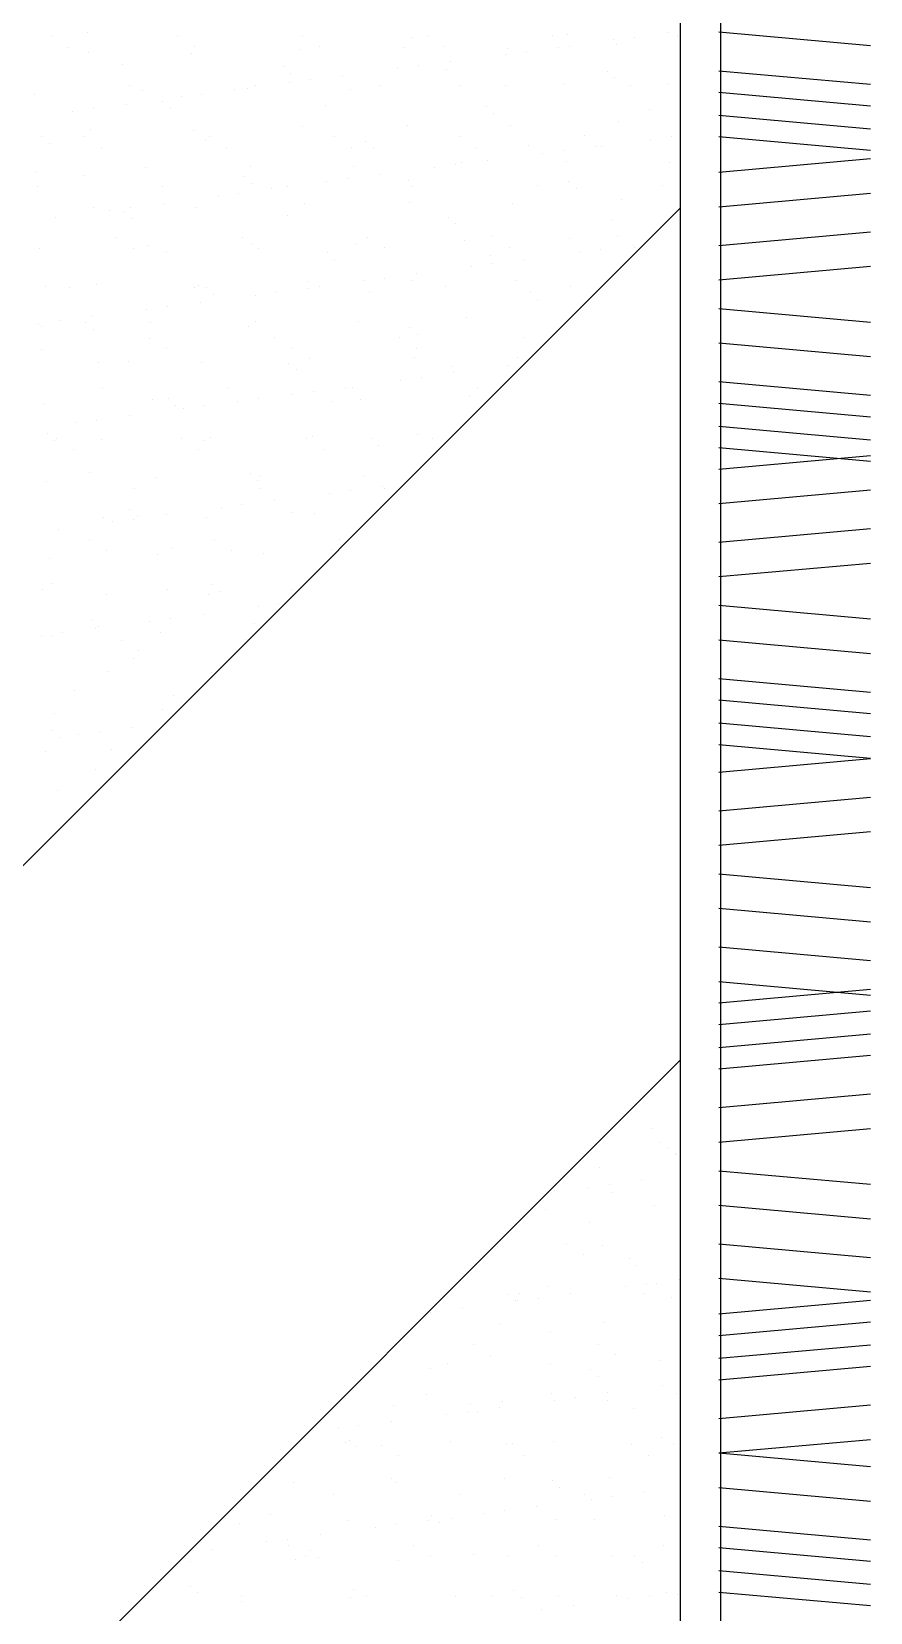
# Model space of a CAD drawing. Extents: x -42728 to 99010, y -18674 to 47645.
# Drawn here: x -34688 to -34271, y -11389 to -10602 of the extents above; entities that cross this region are included whole.
import ezdxf

# ---------------------------------------------------------------- set-up
doc = ezdxf.new("R2010")
doc.units = 0
doc.header["$LTSCALE"] = 100
doc.header["$MEASUREMENT"] = 0
doc.layers.get('0').update_dxf_attribs({"linetype": 'CONTINUOUS'})
doc.layers.add('家具', color=223, linetype='CONTINUOUS')

# ---------------------------------------------------------------- blocks, each defined once
blk = doc.blocks.new('A$C78C3025F')
at = {"layer": '家具', "color": 3, "linetype": 'ByBlock'}
for p, q in [((2788.18, 3621.66), (2788.18, 930.82)), ((2768.18, 3601.66), (2768.18, 950.82)), ((2768.18, 3110.79), (2768.18, 2686.52)), ((2455.44, 2772), (2455.44, 2772)), ((2473.21, 2773.74), (2473.21, 2773.74)), ((2517.73, 2772.11), (2517.73, 2772.11)), ((2580.01, 2772.22), (2580.01, 2772.22)), ((2634.44, 2771.29), (2634.44, 2771.29)), ((2642.29, 2772.34), (2642.29, 2772.34)), ((2704.58, 2772.45), (2704.58, 2772.45)), ((2711.97, 2772.9), (2711.97, 2772.9)), ((2734.99, 2770.22), (2734.99, 2770.22)), ((2745.4, 2771.59), (2745.4, 2771.59)), ((2761.66, 2773.73), (2761.66, 2773.73)), ((2766.86, 2772.56), (2766.86, 2772.56)), ((2862.89, 2767.21), (2787.49, 2774)), ((2463.88, 2766.62), (2463.88, 2766.62)), ((2473.56, 2763.91), (2473.56, 2763.91)), ((2524.72, 2763.67), (2524.72, 2763.67)), ((2526.16, 2766.74), (2526.16, 2766.74)), ((2578.74, 2765.61), (2578.74, 2765.61)), ((2588.44, 2766.85), (2588.44, 2766.85)), ((2631.09, 2766.28), (2631.09, 2766.28)), ((2650.73, 2766.96), (2650.73, 2766.96)), ((2681.15, 2763.13), (2681.15, 2763.13)), ((2682.25, 2766.04), (2682.25, 2766.04)), ((2691.56, 2764.5), (2691.56, 2764.5)), ((2707.82, 2766.64), (2707.82, 2766.64)), ((2713.01, 2767.08), (2713.01, 2767.08)), ((2736.27, 2767.98), (2736.27, 2767.98)), ((2490.61, 2757.8), (2490.61, 2757.8)), ((2570.63, 2757.11), (2570.63, 2757.11)), ((2627.32, 2756.04), (2627.32, 2756.04)), ((2637.73, 2757.41), (2637.73, 2757.41)), ((2651.84, 2755.34), (2651.84, 2755.34)), ((2653.99, 2759.55), (2653.99, 2759.55)), ((2731.87, 2754.66), (2731.87, 2754.66)), ((2862.89, 2747.94), (2787.49, 2754.72)), ((2494.24, 2747.28), (2494.24, 2747.28)), ((2556.52, 2747.4), (2556.52, 2747.4)), ((2573.48, 2748.95), (2573.48, 2748.95)), ((2574.32, 2753.73), (2574.32, 2753.73)), ((2583.89, 2750.32), (2583.89, 2750.32)), ((2600.15, 2752.46), (2600.15, 2752.46)), ((2618.81, 2747.51), (2618.81, 2747.51)), ((2658.13, 2747.53), (2658.13, 2747.53)), ((2681.09, 2747.62), (2681.09, 2747.62)), ((2710.49, 2748.2), (2710.49, 2748.2)), ((2735.56, 2751.28), (2735.56, 2751.28)), ((2743.37, 2747.73), (2743.37, 2747.73)), ((2761.65, 2747.95), (2761.65, 2747.95)), ((2446.59, 2743.21), (2446.59, 2743.21)), ((2500.6, 2745.16), (2500.6, 2745.16)), ((2510.51, 2739.56), (2510.51, 2739.56)), ((2519.65, 2741.87), (2519.65, 2741.87)), ((2530.06, 2743.24), (2530.06, 2743.24)), ((2546.32, 2745.38), (2546.32, 2745.38)), ((2552.95, 2745.83), (2552.95, 2745.83)), ((2604.12, 2745.58), (2604.12, 2745.58)), ((2862.89, 2737.23), (2787.49, 2744.01)), ((2465.81, 2734.78), (2465.81, 2734.78)), ((2476.22, 2736.15), (2476.22, 2736.15)), ((2492.48, 2738.29), (2492.48, 2738.29)), ((2514.2, 2736.18), (2514.2, 2736.18)), ((2591.72, 2737.79), (2591.72, 2737.79)), ((2671.75, 2737.1), (2671.75, 2737.1)), ((2675.44, 2733.72), (2675.44, 2733.72)), ((2752.96, 2735.33), (2752.96, 2735.33)), ((2862.89, 2725.84), (2787.49, 2732.62)), ((2474.82, 2725.38), (2474.82, 2725.38)), ((2525.98, 2725.13), (2525.98, 2725.13)), ((2580, 2727.08), (2580, 2727.08)), ((2632.35, 2727.74), (2632.35, 2727.74)), ((2683.51, 2727.5), (2683.51, 2727.5)), ((2737.53, 2729.45), (2737.53, 2729.45)), ((2450.39, 2722), (2450.39, 2722)), ((2454.08, 2718.63), (2454.08, 2718.63)), ((2471.6, 2721.92), (2471.6, 2721.92)), ((2480.03, 2716.54), (2480.03, 2716.54)), ((2531.6, 2720.24), (2531.6, 2720.24)), ((2533.88, 2722.03), (2533.88, 2722.03)), ((2542.31, 2716.66), (2542.31, 2716.66)), ((2596.16, 2722.14), (2596.16, 2722.14)), ((2604.6, 2716.77), (2604.6, 2716.77)), ((2611.63, 2719.55), (2611.63, 2719.55)), ((2615.31, 2716.17), (2615.31, 2716.17)), ((2658.45, 2722.26), (2658.45, 2722.26)), ((2666.88, 2716.88), (2666.88, 2716.88)), ((2692.84, 2717.78), (2692.84, 2717.78)), ((2710, 2715.14), (2710, 2715.14)), ((2720.73, 2722.37), (2720.73, 2722.37)), ((2726.26, 2717.28), (2726.26, 2717.28)), ((2729.16, 2717), (2729.16, 2717)), ((2753.43, 2720.86), (2753.43, 2720.86)), ((2763.84, 2722.23), (2763.84, 2722.23)), ((2862.89, 2715.13), (2787.49, 2721.91)), ((2554.21, 2707.29), (2554.21, 2707.29)), ((2605.38, 2707.05), (2605.38, 2707.05)), ((2656.17, 2708.06), (2656.17, 2708.06)), ((2659.39, 2708.99), (2659.39, 2708.99)), ((2672.43, 2710.2), (2672.43, 2710.2)), ((2699.59, 2713.77), (2699.59, 2713.77)), ((2711.75, 2709.66), (2711.75, 2709.66)), ((2762.91, 2709.41), (2762.91, 2709.41)), ((2862.89, 2710.94), (2787.49, 2704.16)), ((2447.85, 2704.68), (2447.85, 2704.68)), ((2471.48, 2702.68), (2471.48, 2702.68)), ((2501.86, 2706.62), (2501.86, 2706.62)), ((2551.5, 2702), (2551.5, 2702)), ((2591.92, 2699.6), (2591.92, 2699.6)), ((2602.33, 2700.97), (2602.33, 2700.97)), ((2618.59, 2703.11), (2618.59, 2703.11)), ((2632.71, 2700.23), (2632.71, 2700.23)), ((2645.76, 2706.69), (2645.76, 2706.69)), ((2712.74, 2699.54), (2712.74, 2699.54)), ((2448.11, 2697.09), (2448.11, 2697.09)), ((2510.39, 2697.2), (2510.39, 2697.2)), ((2538.09, 2692.51), (2538.09, 2692.51)), ((2548.5, 2693.88), (2548.5, 2693.88)), ((2555.19, 2698.62), (2555.19, 2698.62)), ((2564.76, 2696.02), (2564.76, 2696.02)), ((2572.68, 2697.31), (2572.68, 2697.31)), ((2634.96, 2697.43), (2634.96, 2697.43)), ((2697.24, 2697.54), (2697.24, 2697.54)), ((2716.43, 2696.16), (2716.43, 2696.16)), ((2759.52, 2697.65), (2759.52, 2697.65)), ((2862.89, 2693.81), (2787.49, 2687.02)), ((2768.18, 2686.52), (2069.19, 1987.53)), ((2476.08, 2686.84), (2476.08, 2686.84)), ((2484.25, 2685.42), (2484.25, 2685.42)), ((2491.38, 2684.44), (2491.38, 2684.44)), ((2494.66, 2686.79), (2494.66, 2686.79)), ((2510.92, 2688.93), (2510.92, 2688.93)), ((2527.24, 2686.59), (2527.24, 2686.59)), ((2581.26, 2688.54), (2581.26, 2688.54)), ((2633.61, 2689.21), (2633.61, 2689.21)), ((2684.77, 2688.96), (2684.77, 2688.96)), ((2738.79, 2690.91), (2738.79, 2690.91)), ((2457.09, 2681.85), (2457.09, 2681.85)), ((2495.07, 2681.06), (2495.07, 2681.06)), ((2572.59, 2682.67), (2572.59, 2682.67)), ((2652.62, 2681.99), (2652.62, 2681.99)), ((2656.31, 2678.61), (2656.31, 2678.61)), ((2733.83, 2680.22), (2733.83, 2680.22)), ((2487.75, 2671.83), (2487.75, 2671.83)), ((2503.12, 2668.09), (2503.12, 2668.09)), ((2550.03, 2671.95), (2550.03, 2671.95)), ((2555.47, 2668.76), (2555.47, 2668.76)), ((2606.64, 2668.51), (2606.64, 2668.51)), ((2612.32, 2672.06), (2612.32, 2672.06)), ((2660.65, 2670.46), (2660.65, 2670.46)), ((2674.6, 2672.17), (2674.6, 2672.17)), ((2713.01, 2671.12), (2713.01, 2671.12)), ((2736.88, 2672.29), (2736.88, 2672.29)), ((2744.7, 2667.93), (2744.7, 2667.93)), ((2862.89, 2674.53), (2787.49, 2667.75)), ((2449.1, 2666.14), (2449.1, 2666.14)), ((2496.18, 2666.46), (2496.18, 2666.46)), ((2512.47, 2665.12), (2512.47, 2665.12)), ((2558.47, 2666.57), (2558.47, 2666.57)), ((2592.5, 2664.43), (2592.5, 2664.43)), ((2596.18, 2661.05), (2596.18, 2661.05)), ((2620.75, 2666.69), (2620.75, 2666.69)), ((2673.71, 2662.66), (2673.71, 2662.66)), ((2683.03, 2666.8), (2683.03, 2666.8)), ((2690.87, 2660.84), (2690.87, 2660.84)), ((2718.03, 2664.42), (2718.03, 2664.42)), ((2728.44, 2665.79), (2728.44, 2665.79)), ((2745.31, 2666.91), (2745.31, 2666.91)), ((2637.03, 2653.75), (2637.03, 2653.75)), ((2664.2, 2657.33), (2664.2, 2657.33)), ((2674.61, 2658.7), (2674.61, 2658.7)), ((2862.89, 2657.4), (2787.49, 2650.62)), ((2452.35, 2647.57), (2452.35, 2647.57)), ((2464.26, 2647), (2464.26, 2647)), ((2477.34, 2648.3), (2477.34, 2648.3)), ((2526.55, 2647.12), (2526.55, 2647.12)), ((2528.5, 2648.06), (2528.5, 2648.06)), ((2532.37, 2646.88), (2532.37, 2646.88)), ((2566.94, 2644.53), (2566.94, 2644.53)), ((2582.52, 2650), (2582.52, 2650)), ((2583.2, 2646.67), (2583.2, 2646.67)), ((2588.83, 2647.23), (2588.83, 2647.23)), ((2610.36, 2650.24), (2610.36, 2650.24)), ((2613.58, 2645.11), (2613.58, 2645.11)), ((2620.77, 2651.61), (2620.77, 2651.61)), ((2634.87, 2650.67), (2634.87, 2650.67)), ((2651.11, 2647.34), (2651.11, 2647.34)), ((2686.03, 2650.43), (2686.03, 2650.43)), ((2693.61, 2644.42), (2693.61, 2644.42)), ((2713.39, 2647.46), (2713.39, 2647.46)), ((2502.69, 2636.07), (2502.69, 2636.07)), ((2513.1, 2637.44), (2513.1, 2637.44)), ((2529.36, 2639.58), (2529.36, 2639.58)), ((2536.06, 2643.5), (2536.06, 2643.5)), ((2556.53, 2643.15), (2556.53, 2643.15)), ((2697.3, 2641.05), (2697.3, 2641.05)), ((2862.89, 2629.56), (2787.49, 2636.34)), ((2448.86, 2628.98), (2448.86, 2628.98)), ((2459.27, 2630.35), (2459.27, 2630.35)), ((2472.25, 2629.33), (2472.25, 2629.33)), ((2475.53, 2632.49), (2475.53, 2632.49)), ((2504.38, 2629.55), (2504.38, 2629.55)), ((2556.73, 2630.22), (2556.73, 2630.22)), ((2607.9, 2629.97), (2607.9, 2629.97)), ((2661.91, 2631.92), (2661.91, 2631.92)), ((2450.36, 2627.6), (2450.36, 2627.6)), ((2475.94, 2625.95), (2475.94, 2625.95)), ((2503.9, 2621.75), (2503.9, 2621.75)), ((2553.46, 2627.56), (2553.46, 2627.56)), ((2566.18, 2621.86), (2566.18, 2621.86)), ((2628.47, 2621.98), (2628.47, 2621.98)), ((2633.49, 2626.87), (2633.49, 2626.87)), ((2637.18, 2623.49), (2637.18, 2623.49)), ((2690.75, 2622.09), (2690.75, 2622.09)), ((2450.05, 2616.27), (2450.05, 2616.27)), ((2512.34, 2616.38), (2512.34, 2616.38)), ((2574.62, 2616.49), (2574.62, 2616.49)), ((2636.9, 2616.6), (2636.9, 2616.6)), ((2862.89, 2612.42), (2787.49, 2619.2)), ((2478.6, 2609.77), (2478.6, 2609.77)), ((2493.34, 2610), (2493.34, 2610)), ((2529.76, 2609.52), (2529.76, 2609.52)), ((2573.37, 2609.32), (2573.37, 2609.32)), ((2577.05, 2605.94), (2577.05, 2605.94)), ((2583.78, 2611.47), (2583.78, 2611.47)), ((2636.13, 2612.13), (2636.13, 2612.13)), ((2654.58, 2607.55), (2654.58, 2607.55)), ((2682.64, 2607.97), (2682.64, 2607.97)), ((2687.29, 2611.89), (2687.29, 2611.89)), ((2480.42, 2596.92), (2480.42, 2596.92)), ((2542.7, 2597.04), (2542.7, 2597.04)), ((2601.64, 2597.31), (2601.64, 2597.31)), ((2604.98, 2597.15), (2604.98, 2597.15)), ((2628.8, 2600.89), (2628.8, 2600.89)), ((2639.21, 2602.26), (2639.21, 2602.26)), ((2655.47, 2604.4), (2655.47, 2604.4)), ((2667.26, 2597.26), (2667.26, 2597.26)), ((2862.89, 2593.15), (2787.49, 2599.93)), ((2451.62, 2589.07), (2451.62, 2589.07)), ((2505.64, 2591.01), (2505.64, 2591.01)), ((2513.25, 2591.76), (2513.25, 2591.76)), ((2547.8, 2590.22), (2547.8, 2590.22)), ((2557.99, 2591.68), (2557.99, 2591.68)), ((2574.97, 2593.8), (2574.97, 2593.8)), ((2585.38, 2595.17), (2585.38, 2595.17)), ((2594.45, 2589.99), (2594.45, 2589.99)), ((2609.16, 2591.44), (2609.16, 2591.44)), ((2663.17, 2593.38), (2663.17, 2593.38)), ((2862.89, 2582.44), (2787.49, 2589.22)), ((2477.71, 2580.99), (2477.71, 2580.99)), ((2493.97, 2583.14), (2493.97, 2583.14)), ((2516.93, 2588.38), (2516.93, 2588.38)), ((2521.13, 2586.71), (2521.13, 2586.71)), ((2531.54, 2588.08), (2531.54, 2588.08)), ((2453.12, 2574.21), (2453.12, 2574.21)), ((2467.3, 2579.62), (2467.3, 2579.62)), ((2637.39, 2573.6), (2637.39, 2573.6)), ((2862.89, 2571.04), (2787.49, 2577.83)), ((2456.81, 2570.83), (2456.81, 2570.83)), ((2457.77, 2571.56), (2457.77, 2571.56)), ((2466.21, 2566.18), (2466.21, 2566.18)), ((2479.86, 2571.23), (2479.86, 2571.23)), ((2520.05, 2571.67), (2520.05, 2571.67)), ((2528.49, 2566.3), (2528.49, 2566.3)), ((2531.02, 2570.98), (2531.02, 2570.98)), ((2534.33, 2572.44), (2534.33, 2572.44)), ((2582.34, 2571.78), (2582.34, 2571.78)), ((2585.04, 2572.93), (2585.04, 2572.93)), ((2590.77, 2566.41), (2590.77, 2566.41)), ((2614.36, 2571.75), (2614.36, 2571.75)), ((2618.05, 2568.38), (2618.05, 2568.38)), ((2644.62, 2571.9), (2644.62, 2571.9)), ((2862.89, 2560.33), (2787.49, 2567.12)), ((2862.89, 2563.18), (2787.49, 2556.4)), ((2452.88, 2550.53), (2452.88, 2550.53)), ((2474.21, 2554.89), (2474.21, 2554.89)), ((2506.9, 2552.48), (2506.9, 2552.48)), ((2554.24, 2554.2), (2554.24, 2554.2)), ((2557.92, 2550.82), (2557.92, 2550.82)), ((2559.25, 2553.15), (2559.25, 2553.15)), ((2610.42, 2552.9), (2610.42, 2552.9)), ((2496.57, 2546.84), (2496.57, 2546.84)), ((2558.85, 2546.95), (2558.85, 2546.95)), ((2593.41, 2544.44), (2593.41, 2544.44)), ((2603.82, 2545.81), (2603.82, 2545.81)), ((2620.08, 2547.96), (2620.08, 2547.96)), ((2621.13, 2547.07), (2621.13, 2547.07)), ((2862.89, 2546.05), (2787.49, 2539.27)), ((2494.12, 2536.65), (2494.12, 2536.65)), ((2512.41, 2533.78), (2512.41, 2533.78)), ((2539.57, 2537.36), (2539.57, 2537.36)), ((2549.98, 2538.73), (2549.98, 2538.73)), ((2566.24, 2540.87), (2566.24, 2540.87)), ((2575.32, 2534.88), (2575.32, 2534.88)), ((2586.3, 2534.39), (2586.3, 2534.39)), ((2458.57, 2526.69), (2458.57, 2526.69)), ((2481.12, 2532.69), (2481.12, 2532.69)), ((2485.74, 2530.27), (2485.74, 2530.27)), ((2496.15, 2531.64), (2496.15, 2531.64)), ((2497.8, 2533.27), (2497.8, 2533.27)), ((2532.28, 2532.45), (2532.28, 2532.45)), ((2862.89, 2526.78), (2787.49, 2519.99)), ((2473.92, 2521.47), (2473.92, 2521.47)), ((2536.21, 2521.59), (2536.21, 2521.59)), ((2598.49, 2521.7), (2598.49, 2521.7)), ((2454.14, 2512), (2454.14, 2512)), ((2482.36, 2516.1), (2482.36, 2516.1)), ((2508.16, 2513.94), (2508.16, 2513.94)), ((2515.2, 2517.32), (2515.2, 2517.32)), ((2544.64, 2516.21), (2544.64, 2516.21)), ((2560.51, 2514.61), (2560.51, 2514.61)), ((2595.23, 2516.64), (2595.23, 2516.64)), ((2862.89, 2509.64), (2787.49, 2502.86)), ((2450.44, 2496.65), (2450.44, 2496.65)), ((2455.08, 2499.77), (2455.08, 2499.77)), ((2512.72, 2496.76), (2512.72, 2496.76)), ((2535.11, 2499.08), (2535.11, 2499.08)), ((2538.79, 2495.71), (2538.79, 2495.71)), ((2575, 2496.87), (2575, 2496.87)), ((2482.38, 2494.16), (2482.38, 2494.16)), ((2533.54, 2493.91), (2533.54, 2493.91)), ((2558.01, 2488), (2558.01, 2488)), ((2568.42, 2489.37), (2568.42, 2489.37)), ((2862.89, 2481.8), (2787.49, 2488.58)), ((2474.99, 2481.53), (2474.99, 2481.53)), ((2504.18, 2480.91), (2504.18, 2480.91)), ((2514.59, 2482.28), (2514.59, 2482.28)), ((2530.85, 2484.42), (2530.85, 2484.42)), ((2556.19, 2479.76), (2556.19, 2479.76)), ((2450.34, 2473.83), (2450.34, 2473.83)), ((2455.4, 2473.46), (2455.4, 2473.46)), ((2460.75, 2475.2), (2460.75, 2475.2)), ((2477.01, 2477.34), (2477.01, 2477.34)), ((2478.67, 2478.15), (2478.67, 2478.15)), ((2490.08, 2471.39), (2490.08, 2471.39)), ((2509.42, 2475.41), (2509.42, 2475.41)), ((2552.36, 2471.51), (2552.36, 2471.51)), ((2862.89, 2464.67), (2787.49, 2471.45)), ((2498.51, 2466.02), (2498.51, 2466.02)), ((2483.64, 2455.62), (2483.64, 2455.62)), ((2496.07, 2462.21), (2496.07, 2462.21)), ((2534.8, 2455.38), (2534.8, 2455.38)), ((2862.89, 2445.39), (2787.49, 2452.17)), ((2466.59, 2446.56), (2466.59, 2446.56)), ((2515.98, 2443.97), (2515.98, 2443.97)), ((2519.66, 2440.59), (2519.66, 2440.59)), ((2862.89, 2434.68), (2787.49, 2441.46)), ((2456.66, 2434.92), (2456.66, 2434.92)), ((2510.68, 2436.87), (2510.68, 2436.87)), ((2455.86, 2426.41), (2455.86, 2426.41)), ((2468.78, 2424.47), (2468.78, 2424.47)), ((2479.19, 2425.84), (2479.19, 2425.84)), ((2495.45, 2427.98), (2495.45, 2427.98)), ((2862.89, 2423.29), (2787.49, 2430.07)), ((2452.38, 2415.82), (2452.38, 2415.82)), ((2459.54, 2423.04), (2459.54, 2423.04)), ((2484.9, 2417.08), (2484.9, 2417.08)), ((2862.89, 2412.58), (2787.49, 2419.36)), ((2862.89, 2412.38), (2787.49, 2405.6)), ((2476.94, 2407.09), (2476.94, 2407.09)), ((2457.92, 2396.39), (2457.92, 2396.39)), ((2862.89, 2393.1), (2787.49, 2386.32)), ((2862.89, 2375.97), (2787.49, 2369.19)), ((2862.89, 2348.13), (2787.49, 2354.91)), ((2862.89, 2330.99), (2787.49, 2337.78)), ((2862.89, 2311.72), (2787.49, 2318.5)), ((2862.89, 2294.58), (2787.49, 2301.37)), ((2862.89, 2297.43), (2787.49, 2290.65)), ((2862.89, 2286.73), (2787.49, 2279.94)), ((2862.89, 2275.33), (2787.49, 2268.55)), ((1456.74, 950.82), (2768.18, 2262.26)), ((2768.18, 2262.26), (2768.18, 1838)), ((2862.89, 2264.62), (2787.49, 2257.84)), ((2862.89, 2245.35), (2787.49, 2238.57)), ((2753.91, 2228.47), (2753.91, 2228.47)), ((2862.89, 2228.21), (2787.49, 2221.43)), ((2757.69, 2221.32), (2757.69, 2221.32)), ((2761.93, 2218.59), (2761.93, 2218.59)), ((2765.62, 2215.21), (2765.62, 2215.21)), ((2766.12, 2215.95), (2766.12, 2215.95)), ((2728.12, 2208.69), (2728.12, 2208.69)), ((2862.89, 2200.37), (2787.49, 2207.15)), ((2705.5, 2197.66), (2705.5, 2197.66)), ((2722.49, 2198.96), (2722.49, 2198.96)), ((2732.9, 2200.33), (2732.9, 2200.33)), ((2734.2, 2196.49), (2734.2, 2196.49)), ((2749.16, 2202.47), (2749.16, 2202.47)), ((2701.15, 2187.99), (2701.15, 2187.99)), ((2755.17, 2189.93), (2755.17, 2189.93)), ((2862.89, 2183.24), (2787.49, 2190.02)), ((2722.9, 2181.72), (2722.9, 2181.72)), ((2677.03, 2169.48), (2677.03, 2169.48)), ((2711.56, 2171.13), (2711.56, 2171.13)), ((2719.99, 2165.75), (2719.99, 2165.75)), ((2729.38, 2170.15), (2729.38, 2170.15)), ((2862.89, 2163.96), (2787.49, 2170.75)), ((2742.8, 2163.47), (2742.8, 2163.47)), ((2746.49, 2160.1), (2746.49, 2160.1)), ((2702.41, 2149.45), (2702.41, 2149.45)), ((2740.93, 2149.6), (2740.93, 2149.6)), ((2751.34, 2150.97), (2751.34, 2150.97)), ((2756.43, 2151.4), (2756.43, 2151.4)), ((2767.6, 2153.11), (2767.6, 2153.11)), ((2862.89, 2146.83), (2787.49, 2153.61)), ((2682.68, 2145.92), (2682.68, 2145.92)), ((2686.37, 2142.54), (2686.37, 2142.54)), ((2687.09, 2142.51), (2687.09, 2142.51)), ((2688.07, 2146.3), (2688.07, 2146.3)), ((2697.5, 2143.88), (2697.5, 2143.88)), ((2713.76, 2146.02), (2713.76, 2146.02)), ((2750.35, 2146.41), (2750.35, 2146.41)), ((2763.89, 2144.15), (2763.89, 2144.15)), ((2862.89, 2142.64), (2787.49, 2135.86)), ((2643.67, 2136.8), (2643.67, 2136.8)), ((2659.93, 2138.94), (2659.93, 2138.94)), ((2678.29, 2130.95), (2678.29, 2130.95)), ((2703.77, 2126.6), (2703.77, 2126.6)), ((2730.64, 2131.61), (2730.64, 2131.61)), ((2862.89, 2131.93), (2787.49, 2125.15)), ((2665.43, 2120.93), (2665.43, 2120.93)), ((2727.71, 2121.04), (2727.71, 2121.04)), ((2862.89, 2120.54), (2787.49, 2113.76)), ((2643.64, 2109.05), (2643.64, 2109.05)), ((2652.51, 2111.16), (2652.51, 2111.16)), ((2673.86, 2115.56), (2673.86, 2115.56)), ((2703.67, 2110.92), (2703.67, 2110.92)), ((2736.14, 2115.67), (2736.14, 2115.67)), ((2757.69, 2112.86), (2757.69, 2112.86)), ((2862.89, 2109.83), (2787.49, 2103.05)), ((2723.67, 2108.36), (2723.67, 2108.36)), ((2727.36, 2104.98), (2727.36, 2104.98)), ((2641.94, 2096.1), (2641.94, 2096.1)), ((2704.22, 2096.22), (2704.22, 2096.22)), ((2705.53, 2093.16), (2705.53, 2093.16)), ((2715.94, 2094.53), (2715.94, 2094.53)), ((2732.2, 2096.67), (2732.2, 2096.67)), ((2759.37, 2100.25), (2759.37, 2100.25)), ((2766.51, 2096.33), (2766.51, 2096.33)), ((2625.53, 2090.46), (2625.53, 2090.46)), ((2651.7, 2086.07), (2651.7, 2086.07)), ((2662.11, 2087.44), (2662.11, 2087.44)), ((2663.55, 2090.8), (2663.55, 2090.8)), ((2667.24, 2087.43), (2667.24, 2087.43)), ((2678.37, 2089.58), (2678.37, 2089.58)), ((2679.55, 2092.41), (2679.55, 2092.41)), ((2731.9, 2093.08), (2731.9, 2093.08)), ((2744.76, 2089.04), (2744.76, 2089.04)), ((2862.89, 2090.56), (2787.49, 2083.77)), ((2597.86, 2078.98), (2597.86, 2078.98)), ((2608.27, 2080.35), (2608.27, 2080.35)), ((2624.53, 2082.49), (2624.53, 2082.49)), ((2601.42, 2071.96), (2601.42, 2071.96)), ((2603.43, 2073.25), (2603.43, 2073.25)), ((2607.12, 2069.87), (2607.12, 2069.87)), ((2619.3, 2070.74), (2619.3, 2070.74)), ((2653.77, 2072.62), (2653.77, 2072.62)), ((2681.58, 2070.85), (2681.58, 2070.85)), ((2684.64, 2071.48), (2684.64, 2071.48)), ((2704.93, 2072.38), (2704.93, 2072.38)), ((2743.86, 2070.96), (2743.86, 2070.96)), ((2758.95, 2074.32), (2758.95, 2074.32)), ((2764.67, 2070.8), (2764.67, 2070.8)), ((2862.89, 2073.42), (2787.49, 2066.64)), ((2627.73, 2065.36), (2627.73, 2065.36)), ((2690.01, 2065.48), (2690.01, 2065.48)), ((2752.3, 2065.59), (2752.3, 2065.59)), ((2862.89, 2059.86), (2787.49, 2066.64)), ((2624.51, 2053.93), (2624.51, 2053.93)), ((2680.81, 2053.87), (2680.81, 2053.87)), ((2733.16, 2054.54), (2733.16, 2054.54)), ((2575.63, 2052.17), (2575.63, 2052.17)), ((2595.81, 2045.91), (2595.81, 2045.91)), ((2626.79, 2051.93), (2626.79, 2051.93)), ((2658.09, 2046.02), (2658.09, 2046.02)), ((2704.54, 2053.24), (2704.54, 2053.24)), ((2708.23, 2049.86), (2708.23, 2049.86)), ((2720.38, 2046.13), (2720.38, 2046.13)), ((2750.64, 2047.31), (2750.64, 2047.31)), ((2862.89, 2042.72), (2787.49, 2049.51)), ((2680.55, 2038.09), (2680.55, 2038.09)), ((2696.81, 2040.23), (2696.81, 2040.23)), ((2723.97, 2043.8), (2723.97, 2043.8)), ((2734.38, 2045.17), (2734.38, 2045.17)), ((2548.66, 2031.47), (2548.66, 2031.47)), ((2564.39, 2036.38), (2564.39, 2036.38)), ((2602.68, 2033.42), (2602.68, 2033.42)), ((2626.71, 2031), (2626.71, 2031)), ((2642.97, 2033.14), (2642.97, 2033.14)), ((2644.42, 2035.69), (2644.42, 2035.69)), ((2648.11, 2032.31), (2648.11, 2032.31)), ((2655.03, 2034.09), (2655.03, 2034.09)), ((2670.14, 2036.72), (2670.14, 2036.72)), ((2706.19, 2033.84), (2706.19, 2033.84)), ((2725.63, 2033.92), (2725.63, 2033.92)), ((2760.21, 2035.79), (2760.21, 2035.79)), ((2862.89, 2023.45), (2787.49, 2030.23)), ((2562.46, 2022.54), (2562.46, 2022.54)), ((2572.87, 2023.91), (2572.87, 2023.91)), ((2589.13, 2026.05), (2589.13, 2026.05)), ((2616.3, 2029.63), (2616.3, 2029.63)), ((2535.3, 2018.96), (2535.3, 2018.96)), ((2573.17, 2020.54), (2573.17, 2020.54)), ((2581.6, 2015.17), (2581.6, 2015.17)), ((2584.3, 2018.13), (2584.3, 2018.13)), ((2587.99, 2014.76), (2587.99, 2014.76)), ((2635.45, 2020.65), (2635.45, 2020.65)), ((2643.88, 2015.28), (2643.88, 2015.28)), ((2665.51, 2016.37), (2665.51, 2016.37)), ((2682.07, 2015.34), (2682.07, 2015.34)), ((2697.73, 2020.77), (2697.73, 2020.77)), ((2706.17, 2015.39), (2706.17, 2015.39)), ((2734.42, 2016), (2734.42, 2016)), ((2745.54, 2015.68), (2745.54, 2015.68)), ((2760.02, 2020.88), (2760.02, 2020.88)), ((2862.89, 2012.74), (2787.49, 2019.52)), ((2524.54, 2012.97), (2524.54, 2012.97)), ((2576.89, 2013.64), (2576.89, 2013.64)), ((2628.05, 2013.39), (2628.05, 2013.39)), ((2749.22, 2012.3), (2749.22, 2012.3)), ((2862.89, 2001.35), (2787.49, 2008.13)), ((2524.18, 2000.58), (2524.18, 2000.58)), ((2605.38, 1998.81), (2605.38, 1998.81)), ((2527.86, 1997.2), (2527.86, 1997.2)), ((2549.68, 1995.71), (2549.68, 1995.71)), ((2549.92, 1992.94), (2549.92, 1992.94)), ((2603.94, 1994.88), (2603.94, 1994.88)), ((2611.96, 1995.82), (2611.96, 1995.82)), ((2656.29, 1995.55), (2656.29, 1995.55)), ((2674.25, 1995.94), (2674.25, 1995.94)), ((2685.41, 1998.13), (2685.41, 1998.13)), ((2689.1, 1994.75), (2689.1, 1994.75)), ((2707.45, 1995.31), (2707.45, 1995.31)), ((2715.25, 1990.87), (2715.25, 1990.87)), ((2736.53, 1996.05), (2736.53, 1996.05)), ((2742.41, 1994.45), (2742.41, 1994.45)), ((2752.82, 1995.82), (2752.82, 1995.82)), ((2761.47, 1997.25), (2761.47, 1997.25)), ((2766.62, 1996.36), (2766.62, 1996.36)), ((2862.89, 1990.64), (2787.49, 1997.42)), ((2698.99, 1988.73), (2698.99, 1988.73))]:
    blk.add_line(p, q, dxfattribs=at)

msp = doc.modelspace()

# ---------------------------------------------------------------- block references
msp.add_blockref('A$C78C3025F', (-37133.59645, -13376.77061))

doc.saveas('drawing.dxf')
